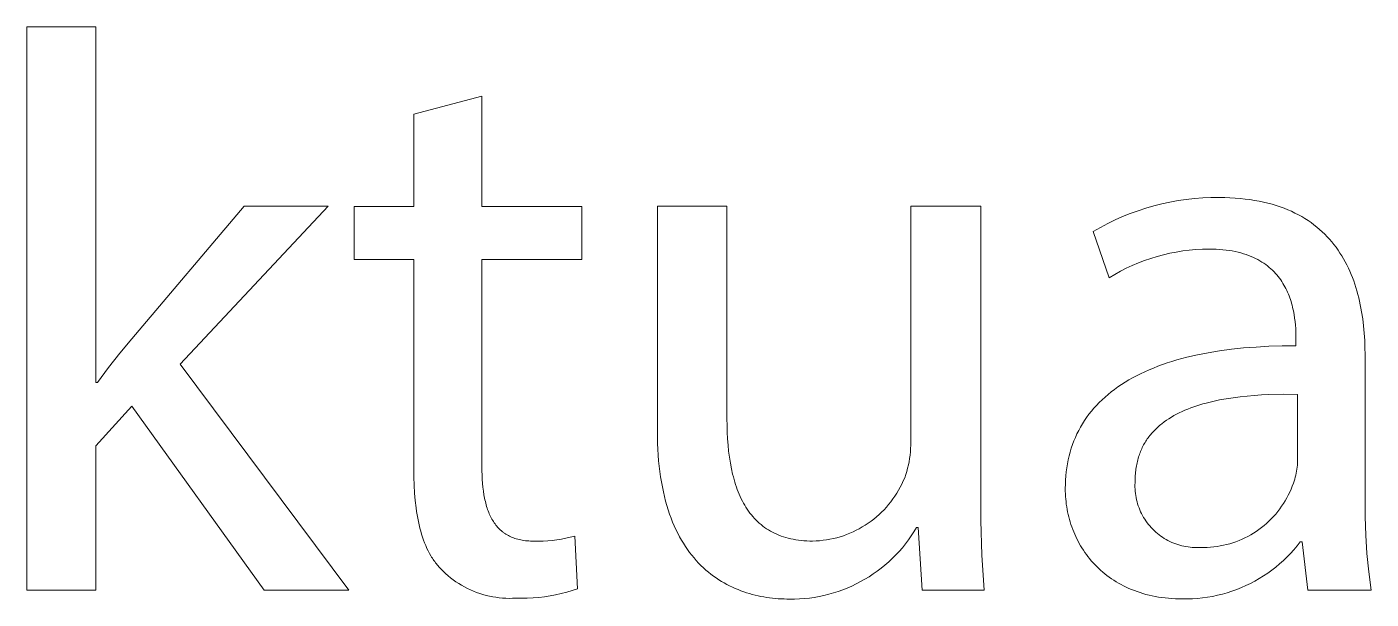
# Model space of a CAD drawing. Header units: millimetres. Extents: x -1421 to 3505, y -683 to 2759.
# Drawn here: x 3008.3 to 3091.9, y -600.8 to -565.2 of the extents above; entities that cross this region are included whole.
import ezdxf

# ---------------------------------------------------------------- set-up
doc = ezdxf.new("R2010")
doc.units = ezdxf.units.MM
doc.header["$MEASUREMENT"] = 0
doc.layers.add('Domyślny', color=7, linetype='Continuous', true_color=0x000000)

msp = doc.modelspace()

# ---------------------------------------------------------------- linework, layer by layer
at = {"layer": 'Domyślny', "color": 18, "lineweight": 15, "true_color": 0x000000}
for p, q in [((3008.267, -600.241), (3008.267, -565.22)), ((3008.267, -565.22), (3012.564, -565.22)), ((3012.564, -565.22), (3012.564, -587.331)), ((3032.343, -570.651), (3036.575, -569.519)), ((3036.575, -569.519), (3036.575, -576.376)), ((3032.343, -576.376), (3032.343, -570.651)), ((3078.383, -576.343), (3078.881, -576.217)), ((3078.881, -576.217), (3079.384, -576.109)), ((3079.384, -576.109), (3079.89, -576.019)), ((3079.89, -576.019), (3080.399, -575.946)), ((3080.399, -575.946), (3080.91, -575.891)), ((3080.91, -575.891), (3081.423, -575.853)), ((3081.423, -575.853), (3081.936, -575.833)), ((3081.936, -575.833), (3082.45, -575.831)), ((3082.45, -575.831), (3082.788, -575.835)), ((3082.788, -575.835), (3083.117, -575.846)), ((3083.117, -575.846), (3083.439, -575.864)), ((3083.439, -575.864), (3083.753, -575.889)), ((3083.753, -575.889), (3084.059, -575.92)), ((3084.059, -575.92), (3084.357, -575.959)), ((3084.357, -575.959), (3084.648, -576.004)), ((3084.648, -576.004), (3084.931, -576.055)), ((3084.931, -576.055), (3085.207, -576.113)), ((3085.207, -576.113), (3085.476, -576.177)), ((3085.476, -576.177), (3085.738, -576.247)), ((3014.795, -584.609), (3021.783, -576.374)), ((3027.015, -576.374), (3017.797, -586.183)), ((3021.783, -576.374), (3027.015, -576.374)), ((3028.636, -579.673), (3028.636, -576.376)), ((3028.636, -576.376), (3032.343, -576.376)), ((3036.575, -576.376), (3042.791, -576.376)), ((3042.791, -576.376), (3042.791, -579.673)), ((3047.493, -590.343), (3047.493, -576.368)), ((3047.493, -576.368), (3051.823, -576.368)), ((3051.823, -576.368), (3051.823, -589.588)), ((3063.256, -591.016), (3063.256, -576.368)), ((3063.256, -576.368), (3067.619, -576.368)), ((3067.619, -576.368), (3067.619, -593.738)), ((3075.971, -577.223), (3076.441, -577.014)), ((3076.441, -577.014), (3076.917, -576.821)), ((3076.917, -576.821), (3077.4, -576.645)), ((3077.4, -576.645), (3077.889, -576.485)), ((3077.889, -576.485), (3078.383, -576.343)), ((3085.738, -576.247), (3085.992, -576.323)), ((3085.992, -576.323), (3086.239, -576.405)), ((3086.239, -576.405), (3086.48, -576.493)), ((3086.48, -576.493), (3086.713, -576.586)), ((3086.713, -576.586), (3086.94, -576.685)), ((3086.94, -576.685), (3087.16, -576.79)), ((3087.16, -576.79), (3087.374, -576.899)), ((3087.374, -576.899), (3087.581, -577.014)), ((3087.581, -577.014), (3087.781, -577.134)), ((3074.61, -577.947), (3075.055, -577.69)), ((3075.055, -577.69), (3075.509, -577.449)), ((3075.509, -577.449), (3075.971, -577.223)), ((3087.781, -577.134), (3087.976, -577.259)), ((3087.976, -577.259), (3088.164, -577.388)), ((3088.164, -577.388), (3088.345, -577.523)), ((3088.345, -577.523), (3088.521, -577.662)), ((3088.521, -577.662), (3088.691, -577.805)), ((3088.691, -577.805), (3088.854, -577.953)), ((3075.594, -580.818), (3074.61, -577.947)), ((3088.854, -577.953), (3089.012, -578.105)), ((3089.012, -578.105), (3089.164, -578.261)), ((3089.164, -578.261), (3089.311, -578.421)), ((3089.311, -578.421), (3089.452, -578.584)), ((3089.452, -578.584), (3089.587, -578.752)), ((3078.579, -579.493), (3078.187, -579.613)), ((3078.974, -579.387), (3078.579, -579.493)), ((3079.373, -579.294), (3078.974, -579.387)), ((3079.774, -579.215), (3079.373, -579.294)), ((3080.179, -579.15), (3079.774, -579.215)), ((3080.585, -579.099), (3080.179, -579.15)), ((3080.993, -579.062), (3080.585, -579.099)), ((3081.401, -579.039), (3080.993, -579.062)), ((3081.811, -579.03), (3081.401, -579.039)), ((3082.036, -579.033), (3081.811, -579.03)), ((3082.255, -579.04), (3082.036, -579.033)), ((3082.468, -579.053), (3082.255, -579.04)), ((3082.674, -579.07), (3082.468, -579.053)), ((3082.875, -579.093), (3082.674, -579.07)), ((3083.07, -579.12), (3082.875, -579.093)), ((3083.259, -579.151), (3083.07, -579.12)), ((3083.442, -579.187), (3083.259, -579.151)), ((3083.62, -579.227), (3083.442, -579.187)), ((3083.792, -579.271), (3083.62, -579.227)), ((3083.958, -579.319), (3083.792, -579.271)), ((3084.119, -579.371), (3083.958, -579.319)), ((3084.275, -579.427), (3084.119, -579.371)), ((3084.426, -579.487), (3084.275, -579.427)), ((3084.571, -579.55), (3084.426, -579.487)), ((3084.712, -579.617), (3084.571, -579.55)), ((3089.587, -578.752), (3089.717, -578.923)), ((3089.717, -578.923), (3089.842, -579.098)), ((3089.842, -579.098), (3089.961, -579.276)), ((3089.961, -579.276), (3090.075, -579.458)), ((3090.075, -579.458), (3090.184, -579.642)), ((3032.343, -579.673), (3028.636, -579.673)), ((3032.343, -592.697), (3032.343, -579.673)), ((3042.791, -579.673), (3036.575, -579.673)), ((3036.575, -579.673), (3036.575, -592.549)), ((3076.669, -580.225), (3076.304, -580.41)), ((3077.041, -580.053), (3076.669, -580.225)), ((3077.418, -579.893), (3077.041, -580.053)), ((3077.8, -579.746), (3077.418, -579.893)), ((3078.187, -579.613), (3077.8, -579.746)), ((3084.847, -579.687), (3084.712, -579.617)), ((3084.978, -579.76), (3084.847, -579.687)), ((3085.104, -579.836), (3084.978, -579.76)), ((3085.225, -579.916), (3085.104, -579.836)), ((3085.341, -579.998), (3085.225, -579.916)), ((3085.453, -580.082), (3085.341, -579.998)), ((3085.561, -580.17), (3085.453, -580.082)), ((3085.664, -580.26), (3085.561, -580.17)), ((3085.763, -580.352), (3085.664, -580.26)), ((3085.858, -580.447), (3085.763, -580.352)), ((3090.184, -579.642), (3090.288, -579.83)), ((3090.288, -579.83), (3090.388, -580.02)), ((3090.388, -580.02), (3090.482, -580.213)), ((3090.482, -580.213), (3090.572, -580.409)), ((3075.946, -580.608), (3075.594, -580.818)), ((3076.304, -580.41), (3075.946, -580.608)), ((3085.949, -580.544), (3085.858, -580.447)), ((3086.036, -580.643), (3085.949, -580.544)), ((3086.118, -580.743), (3086.036, -580.643)), ((3086.197, -580.846), (3086.118, -580.743)), ((3086.273, -580.95), (3086.197, -580.846)), ((3086.344, -581.056), (3086.273, -580.95)), ((3086.412, -581.163), (3086.344, -581.056)), ((3086.477, -581.271), (3086.412, -581.163)), ((3090.572, -580.409), (3090.657, -580.608)), ((3090.657, -580.608), (3090.737, -580.809)), ((3090.737, -580.809), (3090.813, -581.012)), ((3090.813, -581.012), (3090.884, -581.218)), ((3090.884, -581.218), (3090.952, -581.425)), ((3086.538, -581.381), (3086.477, -581.271)), ((3086.596, -581.492), (3086.538, -581.381)), ((3086.65, -581.604), (3086.596, -581.492)), ((3086.702, -581.716), (3086.65, -581.604)), ((3086.75, -581.83), (3086.702, -581.716)), ((3086.796, -581.944), (3086.75, -581.83)), ((3086.838, -582.058), (3086.796, -581.944)), ((3086.878, -582.173), (3086.838, -582.058)), ((3090.952, -581.425), (3091.015, -581.635)), ((3091.015, -581.635), (3091.073, -581.846)), ((3091.073, -581.846), (3091.128, -582.059)), ((3091.128, -582.059), (3091.179, -582.274)), ((3086.915, -582.288), (3086.878, -582.173)), ((3086.95, -582.403), (3086.915, -582.288)), ((3086.981, -582.519), (3086.95, -582.403)), ((3087.011, -582.634), (3086.981, -582.519)), ((3087.038, -582.749), (3087.011, -582.634)), ((3087.063, -582.864), (3087.038, -582.749)), ((3087.106, -583.091), (3087.063, -582.864)), ((3091.179, -582.274), (3091.226, -582.49)), ((3091.226, -582.49), (3091.269, -582.708)), ((3091.269, -582.708), (3091.308, -582.927)), ((3087.142, -583.317), (3087.106, -583.091)), ((3087.17, -583.538), (3087.142, -583.317)), ((3087.191, -583.755), (3087.17, -583.538)), ((3091.308, -582.927), (3091.376, -583.368)), ((3091.376, -583.368), (3091.43, -583.812)), ((3087.206, -583.966), (3087.191, -583.755)), ((3087.216, -584.171), (3087.206, -583.966)), ((3087.222, -584.369), (3087.216, -584.171)), ((3087.224, -584.558), (3087.222, -584.369)), ((3087.224, -585.05), (3087.224, -584.558)), ((3091.43, -583.812), (3091.471, -584.259)), ((3091.471, -584.259), (3091.499, -584.708)), ((3014.058, -585.495), (3014.795, -584.609)), ((3081.771, -585.472), (3082.476, -585.357)), ((3082.476, -585.357), (3083.206, -585.26)), ((3083.206, -585.26), (3083.96, -585.181)), ((3083.96, -585.181), (3084.74, -585.12)), ((3084.74, -585.12), (3085.543, -585.078)), ((3085.543, -585.078), (3086.371, -585.055)), ((3086.371, -585.055), (3087.224, -585.05)), ((3091.499, -584.708), (3091.516, -585.158)), ((3091.516, -585.158), (3091.521, -585.607)), ((3013.347, -586.403), (3014.058, -585.495)), ((3017.797, -586.183), (3028.295, -600.241)), ((3078.631, -586.318), (3078.916, -586.213)), ((3078.916, -586.213), (3079.208, -586.113)), ((3079.208, -586.113), (3079.506, -586.018)), ((3079.506, -586.018), (3079.81, -585.927)), ((3079.81, -585.927), (3080.121, -585.84)), ((3080.121, -585.84), (3080.438, -585.757)), ((3080.438, -585.757), (3081.092, -585.606)), ((3081.092, -585.606), (3081.771, -585.472)), ((3091.521, -585.607), (3091.521, -594.531)), ((3012.663, -587.331), (3013.347, -586.403)), ((3076.822, -587.17), (3077.061, -587.036)), ((3077.061, -587.036), (3077.306, -586.905)), ((3077.306, -586.905), (3077.558, -586.779)), ((3077.558, -586.779), (3077.816, -586.657)), ((3077.816, -586.657), (3078.081, -586.54)), ((3078.081, -586.54), (3078.353, -586.427)), ((3078.353, -586.427), (3078.631, -586.318)), ((3012.564, -587.331), (3012.663, -587.331)), ((3075.534, -588.068), (3075.731, -587.908)), ((3075.731, -587.908), (3075.936, -587.752)), ((3075.936, -587.752), (3076.147, -587.6)), ((3076.147, -587.6), (3076.366, -587.453)), ((3076.366, -587.453), (3076.591, -587.309)), ((3076.591, -587.309), (3076.822, -587.17)), ((3074.649, -588.93), (3074.812, -588.75)), ((3074.812, -588.75), (3074.982, -588.573)), ((3074.982, -588.573), (3075.159, -588.4)), ((3075.159, -588.4), (3075.343, -588.232)), ((3075.343, -588.232), (3075.534, -588.068)), ((3081.244, -588.715), (3081.051, -588.776)), ((3081.439, -588.657), (3081.244, -588.715)), ((3081.638, -588.602), (3081.439, -588.657)), ((3082.042, -588.502), (3081.638, -588.602)), ((3082.456, -588.414), (3082.042, -588.502)), ((3082.878, -588.337), (3082.456, -588.414)), ((3083.308, -588.27), (3082.878, -588.337)), ((3083.743, -588.214), (3083.308, -588.27)), ((3084.184, -588.167), (3083.743, -588.214)), ((3084.629, -588.13), (3084.184, -588.167)), ((3085.077, -588.101), (3084.629, -588.13)), ((3085.527, -588.08), (3085.077, -588.101)), ((3086.427, -588.061), (3085.527, -588.08)), ((3087.322, -588.068), (3086.427, -588.061)), ((3087.322, -592.201), (3087.322, -588.068)), ((3014.795, -588.808), (3012.564, -591.268)), ((3023.029, -600.241), (3014.795, -588.808)), ((3051.823, -589.588), (3051.827, -590.009)), ((3074.066, -589.695), (3074.201, -589.498)), ((3074.201, -589.498), (3074.343, -589.304)), ((3074.343, -589.304), (3074.492, -589.115)), ((3074.492, -589.115), (3074.649, -588.93)), ((3079.316, -589.575), (3079.165, -589.676)), ((3079.472, -589.479), (3079.316, -589.575)), ((3079.632, -589.386), (3079.472, -589.479)), ((3079.797, -589.297), (3079.632, -589.386)), ((3079.965, -589.212), (3079.797, -589.297)), ((3080.137, -589.131), (3079.965, -589.212)), ((3080.313, -589.053), (3080.137, -589.131)), ((3080.492, -588.978), (3080.313, -589.053)), ((3080.675, -588.907), (3080.492, -588.978)), ((3080.862, -588.84), (3080.675, -588.907)), ((3081.051, -588.776), (3080.862, -588.84)), ((3047.506, -591.109), (3047.493, -590.343)), ((3051.827, -590.009), (3051.839, -590.42)), ((3051.839, -590.42), (3051.86, -590.822)), ((3073.597, -590.524), (3073.704, -590.311)), ((3073.704, -590.311), (3073.817, -590.101)), ((3073.817, -590.101), (3073.938, -589.896)), ((3073.938, -589.896), (3074.066, -589.695)), ((3078.299, -590.429), (3078.241, -590.494)), ((3078.358, -590.364), (3078.299, -590.429)), ((3078.418, -590.301), (3078.358, -590.364)), ((3078.479, -590.239), (3078.418, -590.301)), ((3078.542, -590.178), (3078.479, -590.239)), ((3078.607, -590.118), (3078.542, -590.178)), ((3078.672, -590.059), (3078.607, -590.118)), ((3078.739, -590.001), (3078.672, -590.059)), ((3078.807, -589.945), (3078.739, -590.001)), ((3078.876, -589.889), (3078.807, -589.945)), ((3079.018, -589.78), (3078.876, -589.889)), ((3079.165, -589.676), (3079.018, -589.78)), ((3012.564, -591.268), (3012.564, -600.241)), ((3047.522, -591.478), (3047.506, -591.109)), ((3051.86, -590.822), (3051.89, -591.215)), ((3051.89, -591.215), (3051.928, -591.598)), ((3063.247, -591.429), (3063.255, -591.222)), ((3063.255, -591.222), (3063.256, -591.016)), ((3073.243, -591.417), (3073.321, -591.188)), ((3073.321, -591.188), (3073.406, -590.963)), ((3073.406, -590.963), (3073.498, -590.741)), ((3073.498, -590.741), (3073.597, -590.524)), ((3077.744, -591.211), (3077.703, -591.289)), ((3077.787, -591.134), (3077.744, -591.211)), ((3077.832, -591.058), (3077.787, -591.134)), ((3077.878, -590.984), (3077.832, -591.058)), ((3077.925, -590.91), (3077.878, -590.984)), ((3077.974, -590.838), (3077.925, -590.91)), ((3078.025, -590.767), (3077.974, -590.838)), ((3078.077, -590.697), (3078.025, -590.767)), ((3078.13, -590.628), (3078.077, -590.697)), ((3078.185, -590.561), (3078.13, -590.628)), ((3078.241, -590.494), (3078.185, -590.561)), ((3047.544, -591.839), (3047.522, -591.478)), ((3047.572, -592.191), (3047.544, -591.839)), ((3051.928, -591.598), (3051.976, -591.97)), ((3051.976, -591.97), (3052.033, -592.333)), ((3063.149, -592.25), (3063.184, -592.046)), ((3063.184, -592.046), (3063.211, -591.841)), ((3063.211, -591.841), (3063.233, -591.635)), ((3063.233, -591.635), (3063.247, -591.429)), ((3073.054, -592.128), (3073.11, -591.887)), ((3073.11, -591.887), (3073.173, -591.65)), ((3073.173, -591.65), (3073.243, -591.417)), ((3077.403, -592.046), (3077.378, -592.137)), ((3077.429, -591.957), (3077.403, -592.046)), ((3077.458, -591.869), (3077.429, -591.957)), ((3077.488, -591.782), (3077.458, -591.869)), ((3077.52, -591.697), (3077.488, -591.782)), ((3077.553, -591.613), (3077.52, -591.697)), ((3077.588, -591.53), (3077.553, -591.613)), ((3077.625, -591.448), (3077.588, -591.53)), ((3077.663, -591.368), (3077.625, -591.448)), ((3077.703, -591.289), (3077.663, -591.368)), ((3032.348, -593.215), (3032.343, -592.697)), ((3036.575, -592.549), (3036.577, -592.822)), ((3036.577, -592.822), (3036.585, -593.088)), ((3047.607, -592.534), (3047.572, -592.191)), ((3047.647, -592.868), (3047.607, -592.534)), ((3047.693, -593.194), (3047.647, -592.868)), ((3052.033, -592.333), (3052.1, -592.685)), ((3052.1, -592.685), (3052.177, -593.026)), ((3062.946, -593.051), (3063.006, -592.853)), ((3063.006, -592.853), (3063.06, -592.653)), ((3063.06, -592.653), (3063.108, -592.452)), ((3063.108, -592.452), (3063.149, -592.25)), ((3072.905, -593.131), (3072.931, -592.875)), ((3072.931, -592.875), (3072.965, -592.622)), ((3072.965, -592.622), (3073.006, -592.373)), ((3073.006, -592.373), (3073.054, -592.128)), ((3077.242, -592.907), (3077.233, -593.009)), ((3077.253, -592.806), (3077.242, -592.907)), ((3077.265, -592.706), (3077.253, -592.806)), ((3077.279, -592.608), (3077.265, -592.706)), ((3077.295, -592.511), (3077.279, -592.608)), ((3077.313, -592.416), (3077.295, -592.511)), ((3077.333, -592.321), (3077.313, -592.416)), ((3077.354, -592.228), (3077.333, -592.321)), ((3077.378, -592.137), (3077.354, -592.228)), ((3087.239, -592.965), (3087.263, -592.839)), ((3087.263, -592.839), (3087.283, -592.712)), ((3087.283, -592.712), (3087.299, -592.585)), ((3087.299, -592.585), (3087.311, -592.457)), ((3087.311, -592.457), (3087.318, -592.33)), ((3087.318, -592.33), (3087.322, -592.201)), ((3032.364, -593.717), (3032.348, -593.215)), ((3032.392, -594.202), (3032.364, -593.717)), ((3036.585, -593.088), (3036.597, -593.346)), ((3036.597, -593.346), (3036.615, -593.596)), ((3036.615, -593.596), (3036.639, -593.839)), ((3047.745, -593.511), (3047.693, -593.194)), ((3047.802, -593.82), (3047.745, -593.511)), ((3052.177, -593.026), (3052.219, -593.192)), ((3052.219, -593.192), (3052.263, -593.356)), ((3052.263, -593.356), (3052.31, -593.517)), ((3052.31, -593.517), (3052.36, -593.674)), ((3052.36, -593.674), (3052.412, -593.829)), ((3062.604, -593.835), (3062.702, -593.642)), ((3062.702, -593.642), (3062.794, -593.446)), ((3062.794, -593.446), (3062.879, -593.246)), ((3062.879, -593.246), (3062.946, -593.051)), ((3067.619, -593.738), (3067.624, -595.905)), ((3072.871, -593.924), (3072.875, -593.656)), ((3072.875, -593.656), (3072.886, -593.392)), ((3072.886, -593.392), (3072.905, -593.131)), ((3077.209, -593.564), (3077.206, -593.696)), ((3077.206, -593.696), (3077.206, -593.828)), ((3077.218, -593.432), (3077.209, -593.564)), ((3077.219, -593.324), (3077.218, -593.432)), ((3077.222, -593.218), (3077.219, -593.324)), ((3077.227, -593.113), (3077.222, -593.218)), ((3077.233, -593.009), (3077.227, -593.113)), ((3086.915, -593.958), (3086.991, -593.77)), ((3086.991, -593.77), (3087.06, -593.579)), ((3087.06, -593.579), (3087.103, -593.459)), ((3087.103, -593.459), (3087.143, -593.337)), ((3087.143, -593.337), (3087.179, -593.214)), ((3087.179, -593.214), (3087.211, -593.09)), ((3087.211, -593.09), (3087.239, -592.965)), ((3032.431, -594.672), (3032.392, -594.202)), ((3036.639, -593.839), (3036.668, -594.074)), ((3036.668, -594.074), (3036.703, -594.301)), ((3036.703, -594.301), (3036.743, -594.52)), ((3036.743, -594.52), (3036.766, -594.627)), ((3047.864, -594.121), (3047.802, -593.82)), ((3047.932, -594.414), (3047.864, -594.121)), ((3048.005, -594.698), (3047.932, -594.414)), ((3052.412, -593.829), (3052.467, -593.981)), ((3052.467, -593.981), (3052.525, -594.13)), ((3052.525, -594.13), (3052.585, -594.275)), ((3052.585, -594.275), (3052.649, -594.418)), ((3052.649, -594.418), (3052.714, -594.558)), ((3052.714, -594.558), (3052.783, -594.694)), ((3062.018, -594.742), (3062.148, -594.569)), ((3062.148, -594.569), (3062.271, -594.391)), ((3062.271, -594.391), (3062.389, -594.21)), ((3062.389, -594.21), (3062.5, -594.024)), ((3062.5, -594.024), (3062.604, -593.835)), ((3072.873, -594.086), (3072.871, -593.924)), ((3072.878, -594.248), (3072.873, -594.086)), ((3072.887, -594.41), (3072.878, -594.248)), ((3072.9, -594.571), (3072.887, -594.41)), ((3072.916, -594.732), (3072.9, -594.571)), ((3077.206, -593.828), (3077.211, -593.96)), ((3077.211, -593.96), (3077.221, -594.091)), ((3077.221, -594.091), (3077.235, -594.223)), ((3077.235, -594.223), (3077.254, -594.354)), ((3077.254, -594.354), (3077.277, -594.484)), ((3077.277, -594.484), (3077.304, -594.613)), ((3077.304, -594.613), (3077.336, -594.741)), ((3086.551, -594.682), (3086.651, -594.506)), ((3086.651, -594.506), (3086.745, -594.326)), ((3086.745, -594.326), (3086.833, -594.144)), ((3086.833, -594.144), (3086.915, -593.958)), ((3091.521, -594.531), (3091.523, -595.676)), ((3032.483, -595.124), (3032.431, -594.672)), ((3032.514, -595.344), (3032.483, -595.124)), ((3032.548, -595.559), (3032.514, -595.344)), ((3036.766, -594.627), (3036.79, -594.731)), ((3036.79, -594.731), (3036.815, -594.834)), ((3036.815, -594.834), (3036.842, -594.934)), ((3036.842, -594.934), (3036.871, -595.033)), ((3036.871, -595.033), (3036.901, -595.129)), ((3036.901, -595.129), (3036.933, -595.223)), ((3036.933, -595.223), (3036.967, -595.315)), ((3036.967, -595.315), (3037.002, -595.406)), ((3037.002, -595.406), (3037.038, -595.494)), ((3048.083, -594.975), (3048.005, -594.698)), ((3048.166, -595.244), (3048.083, -594.975)), ((3048.253, -595.505), (3048.166, -595.244)), ((3052.783, -594.694), (3052.855, -594.827)), ((3052.855, -594.827), (3052.929, -594.957)), ((3052.929, -594.957), (3053.006, -595.083)), ((3053.006, -595.083), (3053.086, -595.207)), ((3053.086, -595.207), (3053.169, -595.327)), ((3053.169, -595.327), (3053.255, -595.443)), ((3053.255, -595.443), (3053.344, -595.556)), ((3061.285, -595.537), (3061.442, -595.388)), ((3061.442, -595.388), (3061.594, -595.234)), ((3061.594, -595.234), (3061.741, -595.075)), ((3061.741, -595.075), (3061.882, -594.911)), ((3061.882, -594.911), (3062.018, -594.742)), ((3072.936, -594.893), (3072.916, -594.732)), ((3072.96, -595.053), (3072.936, -594.893)), ((3072.987, -595.212), (3072.96, -595.053)), ((3073.018, -595.371), (3072.987, -595.212)), ((3073.052, -595.529), (3073.018, -595.371)), ((3077.336, -594.741), (3077.373, -594.868)), ((3077.373, -594.868), (3077.414, -594.994)), ((3077.414, -594.994), (3077.459, -595.118)), ((3077.459, -595.118), (3077.508, -595.24)), ((3077.508, -595.24), (3077.561, -595.361)), ((3077.561, -595.361), (3077.619, -595.48)), ((3085.961, -595.506), (3086.09, -595.349)), ((3086.09, -595.349), (3086.214, -595.189)), ((3086.214, -595.189), (3086.332, -595.024)), ((3086.332, -595.024), (3086.444, -594.855)), ((3086.444, -594.855), (3086.551, -594.682)), ((3032.585, -595.77), (3032.548, -595.559)), ((3032.626, -595.977), (3032.585, -595.77)), ((3032.67, -596.179), (3032.626, -595.977)), ((3032.718, -596.377), (3032.67, -596.179)), ((3037.038, -595.494), (3037.077, -595.58)), ((3037.077, -595.58), (3037.117, -595.663)), ((3037.117, -595.663), (3037.159, -595.745)), ((3037.159, -595.745), (3037.202, -595.825)), ((3037.202, -595.825), (3037.247, -595.902)), ((3037.247, -595.902), (3037.294, -595.977)), ((3037.294, -595.977), (3037.343, -596.051)), ((3037.343, -596.051), (3037.394, -596.121)), ((3037.394, -596.121), (3037.446, -596.19)), ((3037.446, -596.19), (3037.5, -596.257)), ((3037.5, -596.257), (3037.556, -596.321)), ((3048.346, -595.758), (3048.253, -595.505)), ((3048.442, -596.004), (3048.346, -595.758)), ((3048.544, -596.242), (3048.442, -596.004)), ((3048.649, -596.473), (3048.544, -596.242)), ((3053.344, -595.556), (3053.436, -595.666)), ((3053.436, -595.666), (3053.531, -595.772)), ((3053.531, -595.772), (3053.629, -595.875)), ((3053.629, -595.875), (3053.73, -595.974)), ((3053.73, -595.974), (3053.834, -596.069)), ((3053.834, -596.069), (3053.942, -596.161)), ((3053.942, -596.161), (3054.052, -596.249)), ((3054.052, -596.249), (3054.166, -596.333)), ((3060.243, -596.308), (3060.427, -596.194)), ((3060.427, -596.194), (3060.608, -596.075)), ((3060.608, -596.075), (3060.784, -595.949)), ((3060.784, -595.949), (3060.956, -595.817)), ((3060.956, -595.817), (3061.123, -595.68)), ((3061.123, -595.68), (3061.285, -595.537)), ((3067.624, -595.905), (3067.689, -598.071)), ((3073.09, -595.686), (3073.052, -595.529)), ((3073.132, -595.842), (3073.09, -595.686)), ((3073.177, -595.997), (3073.132, -595.842)), ((3073.225, -596.151), (3073.177, -595.997)), ((3073.278, -596.304), (3073.225, -596.151)), ((3077.619, -595.48), (3077.681, -595.597)), ((3077.681, -595.597), (3077.746, -595.712)), ((3077.746, -595.712), (3077.816, -595.824)), ((3077.816, -595.824), (3077.889, -595.934)), ((3077.889, -595.934), (3077.966, -596.041)), ((3077.966, -596.041), (3078.047, -596.146)), ((3078.047, -596.146), (3078.131, -596.247)), ((3078.131, -596.247), (3078.219, -596.346)), ((3085.082, -596.344), (3085.24, -596.217)), ((3085.24, -596.217), (3085.394, -596.085)), ((3085.394, -596.085), (3085.543, -595.948)), ((3085.543, -595.948), (3085.688, -595.805)), ((3085.688, -595.805), (3085.827, -595.658)), ((3085.827, -595.658), (3085.961, -595.506)), ((3091.523, -595.676), (3091.561, -596.821)), ((3032.769, -596.571), (3032.718, -596.377)), ((3032.825, -596.76), (3032.769, -596.571)), ((3032.883, -596.944), (3032.825, -596.76)), ((3032.946, -597.124), (3032.883, -596.944)), ((3033.012, -597.299), (3032.946, -597.124)), ((3037.556, -596.321), (3037.614, -596.383)), ((3037.614, -596.383), (3037.674, -596.443)), ((3037.674, -596.443), (3037.735, -596.501)), ((3037.735, -596.501), (3037.767, -596.529)), ((3037.767, -596.529), (3037.799, -596.556)), ((3037.799, -596.556), (3037.831, -596.583)), ((3037.831, -596.583), (3037.864, -596.61)), ((3037.864, -596.61), (3037.898, -596.635)), ((3037.898, -596.635), (3037.932, -596.661)), ((3037.932, -596.661), (3037.966, -596.685)), ((3037.966, -596.685), (3038.001, -596.709)), ((3038.001, -596.709), (3038.036, -596.733)), ((3038.036, -596.733), (3038.072, -596.756)), ((3038.072, -596.756), (3038.108, -596.778)), ((3038.108, -596.778), (3038.145, -596.8)), ((3038.145, -596.8), (3038.221, -596.842)), ((3038.221, -596.842), (3038.298, -596.881)), ((3038.298, -596.881), (3038.377, -596.918)), ((3038.377, -596.918), (3038.459, -596.953)), ((3038.459, -596.953), (3038.542, -596.986)), ((3038.542, -596.986), (3038.627, -597.016)), ((3038.627, -597.016), (3038.715, -597.044)), ((3038.715, -597.044), (3038.805, -597.069)), ((3038.805, -597.069), (3038.897, -597.092)), ((3038.897, -597.092), (3038.991, -597.113)), ((3038.991, -597.113), (3039.087, -597.131)), ((3039.087, -597.131), (3039.185, -597.147)), ((3040.956, -597.142), (3041.237, -597.107)), ((3041.237, -597.107), (3041.518, -597.063)), ((3041.518, -597.063), (3041.797, -597.011)), ((3041.797, -597.011), (3042.074, -596.95)), ((3042.074, -596.95), (3042.349, -596.88)), ((3042.349, -596.88), (3042.529, -600.144)), ((3048.759, -596.697), (3048.649, -596.473)), ((3048.873, -596.913), (3048.759, -596.697)), ((3048.99, -597.123), (3048.873, -596.913)), ((3049.112, -597.325), (3048.99, -597.123)), ((3054.166, -596.333), (3054.283, -596.414)), ((3054.283, -596.414), (3054.403, -596.491)), ((3054.403, -596.491), (3054.526, -596.564)), ((3054.526, -596.564), (3054.653, -596.633)), ((3054.653, -596.633), (3054.783, -596.698)), ((3054.783, -596.698), (3054.917, -596.76)), ((3054.917, -596.76), (3055.054, -596.817)), ((3055.054, -596.817), (3055.194, -596.87)), ((3055.194, -596.87), (3055.338, -596.919)), ((3055.338, -596.919), (3055.485, -596.965)), ((3055.485, -596.965), (3055.636, -597.006)), ((3055.636, -597.006), (3055.79, -597.042)), ((3055.79, -597.042), (3055.948, -597.075)), ((3055.948, -597.075), (3056.109, -597.103)), ((3056.109, -597.103), (3056.274, -597.128)), ((3056.274, -597.128), (3056.443, -597.147)), ((3057.801, -597.138), (3058.016, -597.108)), ((3058.016, -597.108), (3058.229, -597.07)), ((3058.229, -597.07), (3058.441, -597.026)), ((3058.441, -597.026), (3058.651, -596.974)), ((3058.651, -596.974), (3058.859, -596.915)), ((3058.859, -596.915), (3059.065, -596.849)), ((3059.065, -596.849), (3059.269, -596.776)), ((3059.269, -596.776), (3059.47, -596.695)), ((3059.47, -596.695), (3059.668, -596.608)), ((3059.668, -596.608), (3059.863, -596.515)), ((3059.863, -596.515), (3060.055, -596.414)), ((3060.055, -596.414), (3060.243, -596.308)), ((3063.112, -597.113), (3062.927, -597.357)), ((3063.289, -596.864), (3063.112, -597.113)), ((3063.457, -596.608), (3063.289, -596.864)), ((3063.617, -596.346), (3063.457, -596.608)), ((3063.715, -596.346), (3063.617, -596.346)), ((3063.961, -600.234), (3063.715, -596.346)), ((3073.334, -596.455), (3073.278, -596.304)), ((3073.393, -596.605), (3073.334, -596.455)), ((3073.456, -596.754), (3073.393, -596.605)), ((3073.523, -596.902), (3073.456, -596.754)), ((3073.593, -597.048), (3073.523, -596.902)), ((3073.667, -597.192), (3073.593, -597.048)), ((3078.219, -596.346), (3078.31, -596.442)), ((3078.31, -596.442), (3078.404, -596.534)), ((3078.404, -596.534), (3078.502, -596.624)), ((3078.502, -596.624), (3078.602, -596.71)), ((3078.602, -596.71), (3078.705, -596.792)), ((3078.705, -596.792), (3078.811, -596.871)), ((3078.811, -596.871), (3078.92, -596.946)), ((3078.92, -596.946), (3079.031, -597.017)), ((3079.031, -597.017), (3079.145, -597.084)), ((3079.145, -597.084), (3079.261, -597.148)), ((3083.68, -597.15), (3083.867, -597.071)), ((3083.867, -597.071), (3084.051, -596.985)), ((3084.051, -596.985), (3084.231, -596.893)), ((3084.231, -596.893), (3084.409, -596.795)), ((3084.409, -596.795), (3084.583, -596.691)), ((3084.583, -596.691), (3084.753, -596.581)), ((3084.753, -596.581), (3084.92, -596.466)), ((3084.92, -596.466), (3085.082, -596.344)), ((3091.561, -596.821), (3091.637, -597.964)), ((3033.083, -597.47), (3033.012, -597.299)), ((3033.157, -597.636), (3033.083, -597.47)), ((3033.235, -597.797), (3033.157, -597.636)), ((3033.318, -597.953), (3033.235, -597.797)), ((3033.405, -598.105), (3033.318, -597.953)), ((3039.185, -597.147), (3039.286, -597.161)), ((3039.286, -597.161), (3039.389, -597.172)), ((3039.389, -597.172), (3039.494, -597.18)), ((3039.494, -597.18), (3039.601, -597.186)), ((3039.601, -597.186), (3039.711, -597.19)), ((3039.711, -597.19), (3039.823, -597.191)), ((3039.823, -597.191), (3040.106, -597.192)), ((3040.106, -597.192), (3040.39, -597.184)), ((3040.39, -597.184), (3040.673, -597.167)), ((3040.673, -597.167), (3040.956, -597.142)), ((3049.237, -597.521), (3049.112, -597.325)), ((3049.366, -597.71), (3049.237, -597.521)), ((3049.498, -597.892), (3049.366, -597.71)), ((3049.634, -598.067), (3049.498, -597.892)), ((3056.443, -597.147), (3056.615, -597.163)), ((3056.615, -597.163), (3056.791, -597.174)), ((3056.791, -597.174), (3056.97, -597.181)), ((3056.97, -597.181), (3057.154, -597.183)), ((3057.154, -597.183), (3057.37, -597.175)), ((3057.37, -597.175), (3057.586, -597.16)), ((3057.586, -597.16), (3057.801, -597.138)), ((3062.533, -597.825), (3062.324, -598.049)), ((3062.734, -597.595), (3062.533, -597.825)), ((3062.927, -597.357), (3062.734, -597.595)), ((3073.744, -597.334), (3073.667, -597.192)), ((3073.825, -597.475), (3073.744, -597.334)), ((3073.909, -597.614), (3073.825, -597.475)), ((3073.997, -597.751), (3073.909, -597.614)), ((3074.089, -597.886), (3073.997, -597.751)), ((3074.184, -598.019), (3074.089, -597.886)), ((3079.261, -597.148), (3079.379, -597.207)), ((3079.379, -597.207), (3079.498, -597.263)), ((3079.498, -597.263), (3079.62, -597.314)), ((3079.62, -597.314), (3079.744, -597.361)), ((3079.744, -597.361), (3079.869, -597.404)), ((3079.869, -597.404), (3079.995, -597.442)), ((3079.995, -597.442), (3080.123, -597.476)), ((3080.123, -597.476), (3080.251, -597.506)), ((3080.251, -597.506), (3080.381, -597.531)), ((3080.381, -597.531), (3080.512, -597.552)), ((3080.512, -597.552), (3080.643, -597.568)), ((3080.643, -597.568), (3080.774, -597.58)), ((3080.774, -597.58), (3080.906, -597.587)), ((3080.906, -597.587), (3081.038, -597.59)), ((3081.038, -597.59), (3081.17, -597.588)), ((3081.17, -597.588), (3081.302, -597.582)), ((3081.302, -597.582), (3081.505, -597.583)), ((3081.505, -597.583), (3081.708, -597.578)), ((3081.708, -597.578), (3081.91, -597.566)), ((3081.91, -597.566), (3082.112, -597.547)), ((3082.112, -597.547), (3082.313, -597.521)), ((3082.313, -597.521), (3082.513, -597.489)), ((3082.513, -597.489), (3082.712, -597.449)), ((3082.712, -597.449), (3082.91, -597.403)), ((3082.91, -597.403), (3083.105, -597.349)), ((3083.105, -597.349), (3083.299, -597.29)), ((3083.299, -597.29), (3083.491, -597.223)), ((3083.491, -597.223), (3083.68, -597.15)), ((3086.882, -597.953), (3086.664, -598.177)), ((3087.091, -597.721), (3086.882, -597.953)), ((3087.293, -597.483), (3087.091, -597.721)), ((3087.486, -597.237), (3087.293, -597.483)), ((3087.617, -597.237), (3087.486, -597.237)), ((3087.962, -600.239), (3087.617, -597.237)), ((3091.637, -597.964), (3091.749, -599.103)), ((3033.45, -598.179), (3033.405, -598.105)), ((3033.496, -598.252), (3033.45, -598.179)), ((3033.543, -598.324), (3033.496, -598.252)), ((3033.591, -598.394), (3033.543, -598.324)), ((3033.64, -598.463), (3033.591, -598.394)), ((3033.69, -598.531), (3033.64, -598.463)), ((3033.742, -598.598), (3033.69, -598.531)), ((3033.794, -598.664), (3033.742, -598.598)), ((3033.848, -598.728), (3033.794, -598.664)), ((3033.903, -598.791), (3033.848, -598.728)), ((3033.959, -598.853), (3033.903, -598.791)), ((3049.773, -598.236), (3049.634, -598.067)), ((3049.915, -598.398), (3049.773, -598.236)), ((3050.059, -598.554), (3049.915, -598.398)), ((3050.207, -598.704), (3050.059, -598.554)), ((3050.358, -598.848), (3050.207, -598.704)), ((3061.653, -598.675), (3061.415, -598.868)), ((3061.883, -598.474), (3061.653, -598.675)), ((3062.107, -598.265), (3061.883, -598.474)), ((3062.324, -598.049), (3062.107, -598.265)), ((3067.689, -598.071), (3067.816, -600.234)), ((3074.282, -598.15), (3074.184, -598.019)), ((3074.385, -598.278), (3074.282, -598.15)), ((3074.49, -598.405), (3074.385, -598.278)), ((3074.6, -598.528), (3074.49, -598.405)), ((3074.712, -598.65), (3074.6, -598.528)), ((3074.829, -598.769), (3074.712, -598.65)), ((3074.949, -598.885), (3074.829, -598.769)), ((3085.966, -598.802), (3085.719, -598.993)), ((3086.206, -598.602), (3085.966, -598.802)), ((3086.438, -598.393), (3086.206, -598.602)), ((3086.664, -598.177), (3086.438, -598.393)), ((3034.016, -598.914), (3033.959, -598.853)), ((3034.162, -599.06), (3034.016, -598.914)), ((3034.313, -599.202), (3034.162, -599.06)), ((3034.469, -599.338), (3034.313, -599.202)), ((3034.63, -599.469), (3034.469, -599.338)), ((3034.795, -599.594), (3034.63, -599.469)), ((3034.964, -599.713), (3034.795, -599.594)), ((3050.511, -598.986), (3050.358, -598.848)), ((3050.667, -599.118), (3050.511, -598.986)), ((3050.825, -599.244), (3050.667, -599.118)), ((3050.985, -599.364), (3050.825, -599.244)), ((3051.147, -599.479), (3050.985, -599.364)), ((3051.312, -599.588), (3051.147, -599.479)), ((3051.478, -599.691), (3051.312, -599.588)), ((3060.404, -599.557), (3060.138, -599.708)), ((3060.666, -599.398), (3060.404, -599.557)), ((3060.921, -599.23), (3060.666, -599.398)), ((3061.171, -599.053), (3060.921, -599.23)), ((3061.415, -598.868), (3061.171, -599.053)), ((3075.072, -598.999), (3074.949, -598.885)), ((3075.199, -599.109), (3075.072, -598.999)), ((3075.329, -599.217), (3075.199, -599.109)), ((3075.463, -599.322), (3075.329, -599.217)), ((3075.601, -599.424), (3075.463, -599.322)), ((3075.742, -599.523), (3075.601, -599.424)), ((3075.886, -599.619), (3075.742, -599.523)), ((3076.034, -599.712), (3075.886, -599.619)), ((3084.94, -599.515), (3084.669, -599.671)), ((3085.206, -599.35), (3084.94, -599.515)), ((3085.465, -599.176), (3085.206, -599.35)), ((3085.719, -598.993), (3085.465, -599.176)), ((3091.749, -599.103), (3091.899, -600.239)), ((3012.564, -600.241), (3008.267, -600.241)), ((3028.295, -600.241), (3023.029, -600.241)), ((3035.137, -599.826), (3034.964, -599.713)), ((3035.315, -599.934), (3035.137, -599.826)), ((3035.495, -600.035), (3035.315, -599.934)), ((3035.679, -600.13), (3035.495, -600.035)), ((3035.867, -600.218), (3035.679, -600.13)), ((3036.057, -600.3), (3035.867, -600.218)), ((3036.25, -600.375), (3036.057, -600.3)), ((3036.445, -600.443), (3036.25, -600.375)), ((3036.643, -600.505), (3036.445, -600.443)), ((3041.509, -600.45), (3041.162, -600.528)), ((3041.852, -600.359), (3041.509, -600.45)), ((3042.193, -600.257), (3041.852, -600.359)), ((3042.529, -600.144), (3042.193, -600.257)), ((3051.646, -599.79), (3051.478, -599.691)), ((3051.816, -599.883), (3051.646, -599.79)), ((3051.987, -599.97), (3051.816, -599.883)), ((3052.16, -600.053), (3051.987, -599.97)), ((3052.334, -600.131), (3052.16, -600.053)), ((3052.509, -600.204), (3052.334, -600.131)), ((3052.685, -600.272), (3052.509, -600.204)), ((3052.862, -600.335), (3052.685, -600.272)), ((3053.04, -600.394), (3052.862, -600.335)), ((3053.219, -600.449), (3053.04, -600.394)), ((3053.398, -600.499), (3053.219, -600.449)), ((3058.445, -600.412), (3058.15, -600.495)), ((3058.736, -600.318), (3058.445, -600.412)), ((3059.024, -600.215), (3058.736, -600.318)), ((3059.309, -600.103), (3059.024, -600.215)), ((3059.59, -599.98), (3059.309, -600.103)), ((3059.866, -599.849), (3059.59, -599.98)), ((3060.138, -599.708), (3059.866, -599.849)), ((3067.816, -600.234), (3063.961, -600.234)), ((3076.186, -599.801), (3076.034, -599.712)), ((3076.341, -599.887), (3076.186, -599.801)), ((3076.499, -599.97), (3076.341, -599.887)), ((3076.661, -600.049), (3076.499, -599.97)), ((3076.827, -600.124), (3076.661, -600.049)), ((3076.995, -600.196), (3076.827, -600.124)), ((3077.168, -600.264), (3076.995, -600.196)), ((3077.344, -600.328), (3077.168, -600.264)), ((3077.523, -600.388), (3077.344, -600.328)), ((3077.706, -600.444), (3077.523, -600.388)), ((3077.892, -600.496), (3077.706, -600.444)), ((3082.945, -600.397), (3082.644, -600.482)), ((3083.242, -600.301), (3082.945, -600.397)), ((3083.536, -600.195), (3083.242, -600.301)), ((3083.826, -600.079), (3083.536, -600.195)), ((3084.112, -599.953), (3083.826, -600.079)), ((3084.393, -599.816), (3084.112, -599.953)), ((3084.669, -599.671), (3084.393, -599.816)), ((3091.899, -600.239), (3087.962, -600.239)), ((3036.843, -600.56), (3036.643, -600.505)), ((3037.044, -600.607), (3036.843, -600.56)), ((3037.247, -600.648), (3037.044, -600.607)), ((3037.452, -600.682), (3037.247, -600.648)), ((3037.657, -600.708), (3037.452, -600.682)), ((3037.863, -600.728), (3037.657, -600.708)), ((3038.07, -600.74), (3037.863, -600.728)), ((3038.277, -600.745), (3038.07, -600.74)), ((3038.484, -600.743), (3038.277, -600.745)), ((3038.691, -600.734), (3038.484, -600.743)), ((3039.046, -600.742), (3038.691, -600.734)), ((3039.401, -600.737), (3039.046, -600.742)), ((3039.756, -600.719), (3039.401, -600.737)), ((3040.11, -600.69), (3039.756, -600.719)), ((3040.462, -600.648), (3040.11, -600.69)), ((3040.813, -600.594), (3040.462, -600.648)), ((3041.162, -600.528), (3040.813, -600.594)), ((3053.578, -600.544), (3053.398, -600.499)), ((3053.758, -600.586), (3053.578, -600.544)), ((3053.939, -600.623), (3053.758, -600.586)), ((3054.119, -600.656), (3053.939, -600.623)), ((3054.299, -600.686), (3054.119, -600.656)), ((3054.479, -600.711), (3054.299, -600.686)), ((3054.659, -600.733), (3054.479, -600.711)), ((3054.839, -600.752), (3054.659, -600.733)), ((3055.018, -600.766), (3054.839, -600.752)), ((3055.196, -600.778), (3055.018, -600.766)), ((3055.374, -600.785), (3055.196, -600.778)), ((3055.551, -600.79), (3055.374, -600.785)), ((3055.727, -600.792), (3055.551, -600.79)), ((3056.033, -600.791), (3055.727, -600.792)), ((3056.339, -600.779), (3056.033, -600.791)), ((3056.644, -600.758), (3056.339, -600.779)), ((3056.949, -600.726), (3056.644, -600.758)), ((3057.252, -600.683), (3056.949, -600.726)), ((3057.553, -600.631), (3057.252, -600.683)), ((3057.853, -600.568), (3057.553, -600.631)), ((3058.15, -600.495), (3057.853, -600.568)), ((3078.082, -600.544), (3077.892, -600.496)), ((3078.276, -600.588), (3078.082, -600.544)), ((3078.472, -600.628), (3078.276, -600.588)), ((3078.672, -600.663), (3078.472, -600.628)), ((3078.876, -600.693), (3078.672, -600.663)), ((3079.083, -600.72), (3078.876, -600.693)), ((3079.294, -600.741), (3079.083, -600.72)), ((3079.508, -600.758), (3079.294, -600.741)), ((3079.725, -600.77), (3079.508, -600.758)), ((3079.946, -600.778), (3079.725, -600.77)), ((3080.17, -600.78), (3079.946, -600.778)), ((3080.483, -600.781), (3080.17, -600.78)), ((3080.795, -600.771), (3080.483, -600.781)), ((3081.107, -600.75), (3080.795, -600.771)), ((3081.418, -600.718), (3081.107, -600.75)), ((3081.727, -600.675), (3081.418, -600.718)), ((3082.035, -600.621), (3081.727, -600.675)), ((3082.341, -600.557), (3082.035, -600.621)), ((3082.644, -600.482), (3082.341, -600.557))]:
    msp.add_line(p, q, dxfattribs=at)

doc.saveas('drawing.dxf')
